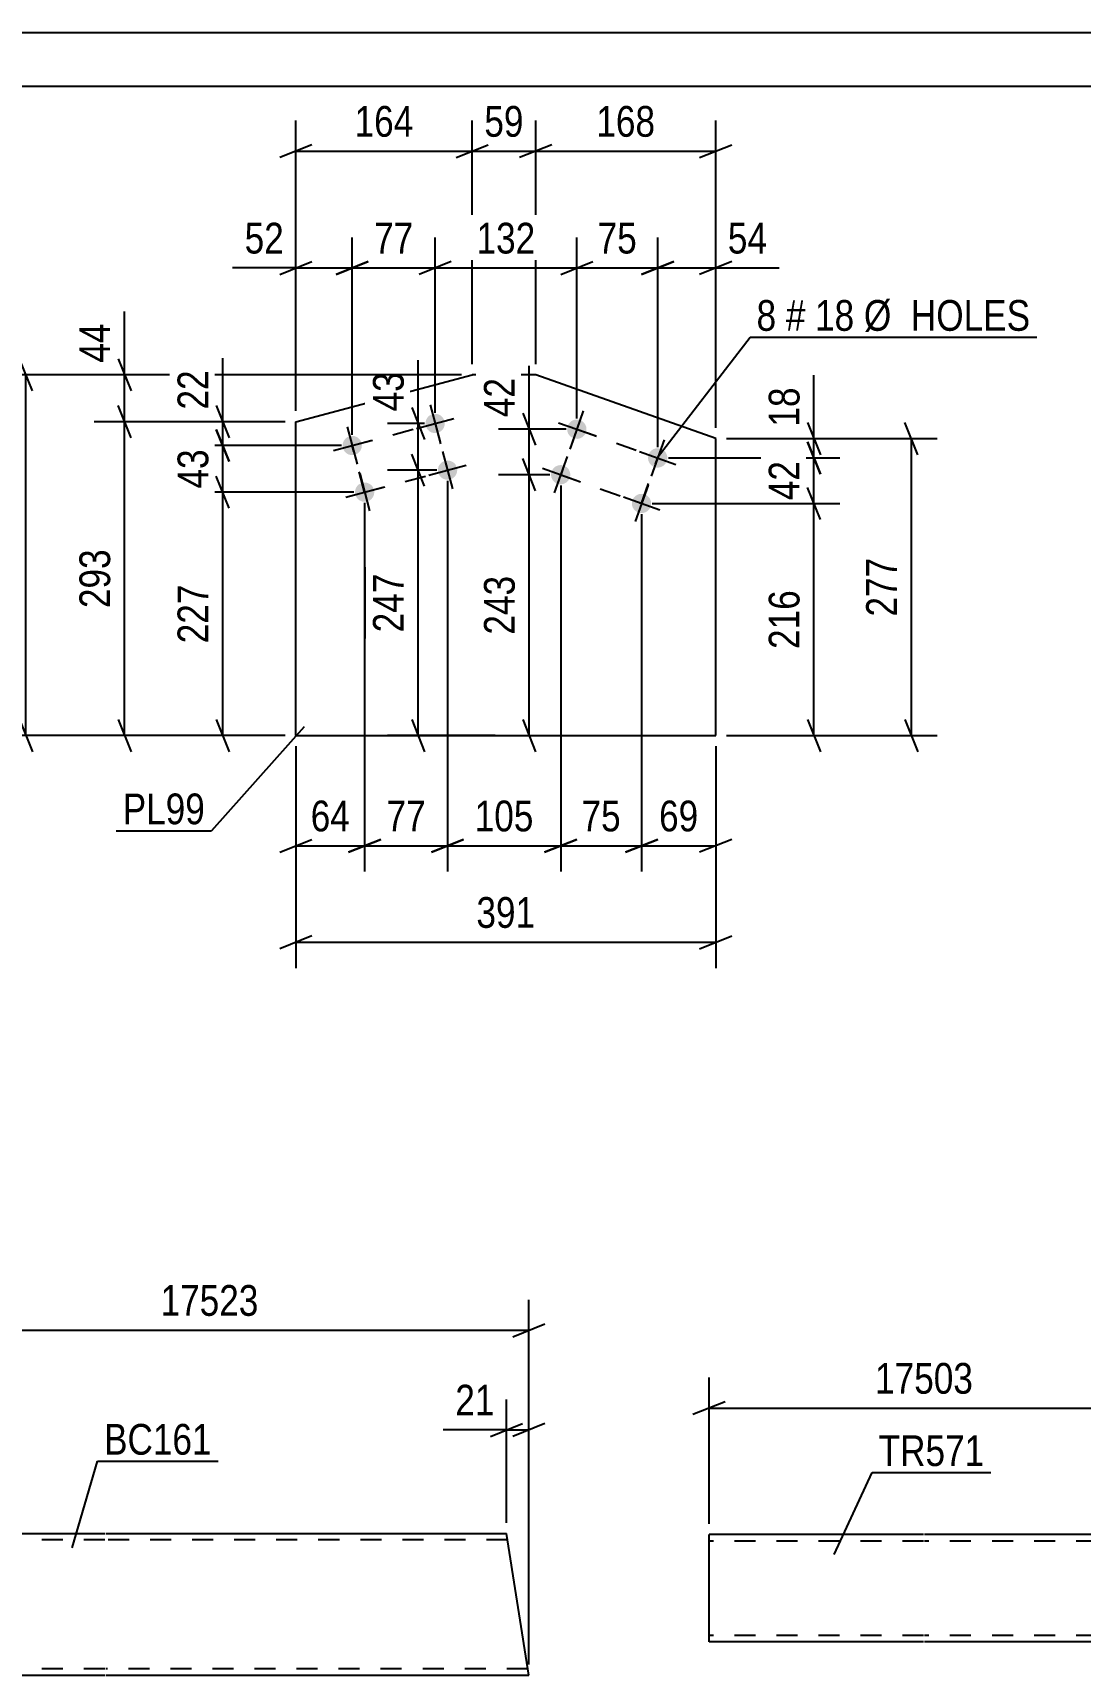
# Model space of a CAD drawing. Header units: millimetres. Extents: x 0 to 420, y 0 to 297.
# Drawn here: x 224.7 to 322.4, y 144 to 297 of the extents above; entities that cross this region are included whole.
import ezdxf

# ---------------------------------------------------------------- set-up
doc = ezdxf.new("R2010")
doc.units = ezdxf.units.MM
doc.linetypes.add('DXK_LINE_DOT2', pattern=[3.9198, 1.9599, -1.9599])
doc.styles.add('Arial Narrow', font='ARIALN.TTF', dxfattribs={"height": 0.2})

# ---------------------------------------------------------------- blocks, each defined once
blk = doc.blocks.new('Unknown-203762392-1135')
at = {"color": 5, "linetype": 'Continuous'}
for p, q in [((420, 297), (0, 297)), ((415, 292), (5, 292))]:
    blk.add_line(p, q, dxfattribs=at)
blk = doc.blocks.new('Part-203762392-1375 - 1346')
at = {"color": 2, "linetype": 'Continuous'}
for p, q in [((211.42, 157.18), (211.42, 155.98)), ((211.42, 157.18), (231.42, 157.18)), ((231.52, 157.18), (268.87, 157.18)), ((270.94, 143.98), (268.87, 157.18)), ((211.42, 145.18), (211.42, 155.98)), ((211.42, 144.07), (211.42, 145.18)), ((211.42, 143.98), (211.42, 144.07)), ((211.42, 143.98), (231.42, 143.98)), ((231.52, 143.98), (270.94, 143.98))]:
    blk.add_line(p, q, dxfattribs=at)
at = {"color": 7, "linetype": 'DXK_LINE_DOT2'}
for p, q in [((211.42, 157.18), (211.42, 157.09)), ((211.42, 157.09), (211.42, 156.82)), ((231.42, 156.58), (211.42, 156.58)), ((268.96, 156.58), (231.52, 156.58)), ((211.42, 144.33), (211.42, 145.18)), ((231.42, 144.58), (211.42, 144.58)), ((270.85, 144.58), (231.52, 144.58))]:
    blk.add_line(p, q, dxfattribs=at)
blk = doc.blocks.new('Part-203762392-3470 - 3454')
at = {"color": 2, "linetype": 'Continuous'}
for p, q in [((307.75, 157.07), (287.75, 157.07)), ((287.75, 147.16), (287.75, 157.07)), ((327.85, 157.07), (307.85, 157.07)), ((327.85, 157.07), (327.85, 147.07)), ((287.75, 147.07), (287.75, 147.16)), ((307.75, 147.07), (287.75, 147.07)), ((327.85, 147.07), (307.85, 147.07))]:
    blk.add_line(p, q, dxfattribs=at)
at = {"color": 7, "linetype": 'DXK_LINE_DOT2'}
for p, q in [((307.75, 156.47), (287.75, 156.47)), ((327.85, 156.47), (307.85, 156.47)), ((327.85, 156.98), (327.85, 157.07)), ((287.75, 147.67), (287.75, 147.72)), ((307.75, 147.67), (287.75, 147.67)), ((327.85, 147.67), (307.85, 147.67)), ((327.85, 147.67), (327.85, 147.72))]:
    blk.add_line(p, q, dxfattribs=at)
blk = doc.blocks.new('Bolt-203762392-2492 - 2486')
at = {"linetype": 'Continuous'}
for points in [[(276.27, 259.77, -1), (274.57, 260.37, -1)], [(283.81, 257.09, -1), (282.11, 257.7, -1)], [(274.76, 255.53, -1), (273.07, 256.13, -1)], [(282.3, 252.85, -1), (280.61, 253.45, -1)]]:
    blk.add_hatch(color=1, dxfattribs=at).paths.add_polyline_path(points)
at = {"color": 1, "linetype": 'Continuous'}
for p, q in [((276.02, 261.77), (274.82, 258.37)), ((273.72, 260.67), (277.12, 259.47)), ((283.56, 259.09), (282.36, 255.7)), ((274.52, 257.52), (273.31, 254.13)), ((281.26, 258), (284.66, 256.79)), ((272.22, 256.43), (275.61, 255.23)), ((282.06, 254.85), (280.85, 251.46)), ((279.76, 253.76), (283.15, 252.55))]:
    blk.add_line(p, q, dxfattribs=at)
blk = doc.blocks.new('Bolt-203762392-2497 - 2486')
at = {"linetype": 'Continuous'}
for points in [[(263.08, 260.84, -1), (261.34, 260.37, -1)], [(255.35, 258.78, -1), (253.61, 258.32, -1)], [(264.24, 256.49, -1), (262.5, 256.02, -1)], [(256.51, 254.43, -1), (254.77, 253.97, -1)]]:
    blk.add_hatch(color=1, dxfattribs=at).paths.add_polyline_path(points)
at = {"color": 1, "linetype": 'Continuous'}
for p, q in [((261.75, 262.34), (262.68, 258.86)), ((254.02, 260.29), (254.94, 256.81)), ((260.47, 260.14), (263.95, 261.07)), ((252.74, 258.08), (256.22, 259.01)), ((262.91, 257.99), (263.83, 254.52)), ((255.18, 255.94), (256.1, 252.46)), ((261.63, 255.79), (265.11, 256.72)), ((253.9, 253.74), (257.38, 254.66))]:
    blk.add_line(p, q, dxfattribs=at)
blk = doc.blocks.new('Part-203762392-2512 - 2486')
at = {"color": 2, "linetype": 'Continuous'}
for p, q in [((249.23, 260.77), (265.66, 265.14)), ((271.59, 265.14), (265.66, 265.14)), ((288.37, 259.19), (271.59, 265.14)), ((249.23, 231.52), (249.23, 260.77)), ((288.37, 231.52), (288.37, 259.19)), ((249.23, 231.52), (288.37, 231.52))]:
    blk.add_line(p, q, dxfattribs=at)
blk = doc.blocks.new('Line-203762392-2785 - 2486')
at = {"color": 1, "linetype": 'DXK_LINE_DOT2'}
blk.add_line((262.21, 260.6), (263.37, 256.25), dxfattribs=at)
blk = doc.blocks.new('Line-203762392-2792 - 2486')
at = {"color": 1, "linetype": 'DXK_LINE_DOT2'}
blk.add_line((254.48, 258.55), (262.21, 260.6), dxfattribs=at)
blk = doc.blocks.new('Line-203762392-2799 - 2486')
at = {"color": 1, "linetype": 'DXK_LINE_DOT2'}
blk.add_line((255.64, 254.2), (263.37, 256.25), dxfattribs=at)
blk = doc.blocks.new('Line-203762392-2806 - 2486')
at = {"color": 1, "linetype": 'DXK_LINE_DOT2'}
blk.add_line((255.64, 254.2), (254.48, 258.55), dxfattribs=at)
blk = doc.blocks.new('Line-203762392-2813 - 2486')
at = {"color": 1, "linetype": 'DXK_LINE_DOT2'}
blk.add_line((275.42, 260.07), (273.92, 255.83), dxfattribs=at)
blk = doc.blocks.new('Line-203762392-2820 - 2486')
at = {"color": 1, "linetype": 'DXK_LINE_DOT2'}
blk.add_line((273.92, 255.83), (281.46, 253.15), dxfattribs=at)
blk = doc.blocks.new('Line-203762392-2827 - 2486')
at = {"color": 1, "linetype": 'DXK_LINE_DOT2'}
blk.add_line((281.46, 253.15), (282.96, 257.39), dxfattribs=at)
blk = doc.blocks.new('Line-203762392-2834 - 2486')
at = {"color": 1, "linetype": 'DXK_LINE_DOT2'}
blk.add_line((275.42, 260.07), (282.96, 257.39), dxfattribs=at)
blk = doc.blocks.new('StraightDimension-203762392-1378 - 1346')
at = {"color": 7, "linetype": 'Continuous'}
for p, q in [((268.87, 158.18), (268.87, 169.67)), ((270.94, 144.98), (270.94, 169.67)), ((267.37, 166.22), (270.37, 167.42)), ((268.87, 166.82), (270.94, 166.82)), ((272.44, 167.42), (269.44, 166.22))]:
    blk.add_line(p, q, dxfattribs=at)
at = {"color": 0}
blk.add_wipeout([(268.34, 167.57), (268.34, 171.77), (263.49, 171.77), (263.49, 167.57)], dxfattribs=at)
at = {"color": 7, "linetype": 'Continuous'}
blk.add_line((268.87, 166.82), (262.96, 166.82), dxfattribs=at)
blk.add_line((268.87, 166.82), (262.96, 166.82), dxfattribs=at)
at = {"color": 3, "style": 'Arial Narrow'}
blk.add_text('21', height=2.863, dxfattribs=at).set_placement((264.09, 168.17))
blk = doc.blocks.new('StraightDimension-203762392-1481 - 1346')
at = {"color": 7, "linetype": 'Continuous'}
for p, q in [((211.42, 158.18), (211.42, 178.96)), ((270.94, 144.98), (270.94, 178.96)), ((212.92, 176.71), (209.92, 175.51)), ((211.42, 176.11), (270.94, 176.11)), ((269.44, 175.51), (272.44, 176.71))]:
    blk.add_line(p, q, dxfattribs=at)
at = {"color": 0}
blk.add_wipeout([(246.35, 176.86), (246.35, 181.06), (236.01, 181.06), (236.01, 176.86)], dxfattribs=at)
at = {"color": 3, "style": 'Arial Narrow'}
blk.add_text('17523', height=2.863, dxfattribs=at).set_placement((236.61, 177.46))
blk = doc.blocks.new('StraightDimension-203762392-3479 - 3454')
at = {"color": 7, "linetype": 'Continuous'}
for p, q in [((287.75, 158.07), (287.75, 171.7)), ((327.85, 158.07), (327.85, 171.7)), ((289.25, 169.45), (286.25, 168.25)), ((287.75, 168.85), (327.85, 168.85)), ((326.35, 168.25), (329.35, 169.45))]:
    blk.add_line(p, q, dxfattribs=at)
at = {"color": 0}
blk.add_wipeout([(312.97, 169.6), (312.97, 173.8), (302.63, 173.8), (302.63, 169.6)], dxfattribs=at)
at = {"color": 3, "style": 'Arial Narrow'}
blk.add_text('17503', height=2.863, dxfattribs=at).set_placement((303.23, 170.2))
blk = doc.blocks.new('StraightDimension-203762392-2604 - 2486')
at = {"color": 7, "linetype": 'Continuous'}
for p, q in [((273.92, 254.83), (273.92, 218.85)), ((281.46, 252.15), (281.46, 218.85)), ((272.42, 220.65), (275.42, 221.85)), ((273.92, 221.25), (281.46, 221.25)), ((282.96, 221.85), (279.96, 220.65))]:
    blk.add_line(p, q, dxfattribs=at)
at = {"color": 0}
blk.add_wipeout([(280.11, 222), (280.11, 226.2), (275.26, 226.2), (275.26, 222)], dxfattribs=at)
at = {"color": 3, "style": 'Arial Narrow'}
blk.add_text('75', height=2.863, dxfattribs=at).set_placement((275.86, 222.6))
blk = doc.blocks.new('StraightDimension-203762392-2765 - 2486')
at = {"color": 7, "linetype": 'Continuous'}
for p, q in [((271.59, 266.14), (271.59, 288.82)), ((288.37, 260.19), (288.37, 288.82)), ((273.09, 286.57), (270.09, 285.37)), ((286.87, 285.37), (289.87, 286.57)), ((271.59, 285.97), (288.37, 285.97))]:
    blk.add_line(p, q, dxfattribs=at)
at = {"color": 0}
blk.add_wipeout([(283.32, 286.72), (283.32, 290.92), (276.64, 290.92), (276.64, 286.72)], dxfattribs=at)
at = {"color": 3, "style": 'Arial Narrow'}
blk.add_text('168', height=2.863, dxfattribs=at).set_placement((277.24, 287.32))
blk = doc.blocks.new('StraightDimension-203762392-2721 - 2486')
at = {"color": 7, "linetype": 'Continuous'}
for p, q in [((296.93, 260.69), (298.13, 257.69)), ((289.37, 259.19), (299.93, 259.19)), ((298.13, 255.89), (296.93, 258.89)), ((297.53, 257.39), (297.53, 259.19)), ((283.96, 257.39), (299.93, 257.39))]:
    blk.add_line(p, q, dxfattribs=at)
at = {"color": 0}
blk.add_wipeout([(296.78, 264.57), (292.58, 264.57), (292.58, 259.71), (296.78, 259.71)], dxfattribs=at)
at = {"color": 7, "linetype": 'Continuous'}
blk.add_line((297.53, 259.19), (297.53, 265.1), dxfattribs=at)
blk.add_line((297.53, 259.19), (297.53, 265.1), dxfattribs=at)
at = {"color": 3, "style": 'Arial Narrow'}
blk.add_text('18', height=2.863, rotation=90.0002, dxfattribs=at).set_placement((296.18, 260.31))
blk = doc.blocks.new('StraightDimension-203762392-2657 - 2486')
at = {"color": 7, "linetype": 'Continuous'}
for p, q in [((275.42, 261.07), (275.42, 277.94)), ((282.96, 258.39), (282.96, 277.94)), ((273.92, 274.49), (276.92, 275.69)), ((284.46, 275.69), (281.46, 274.49)), ((275.42, 275.09), (282.96, 275.09))]:
    blk.add_line(p, q, dxfattribs=at)
at = {"color": 0}
blk.add_wipeout([(281.62, 275.84), (281.62, 280.04), (276.76, 280.04), (276.76, 275.84)], dxfattribs=at)
at = {"color": 3, "style": 'Arial Narrow'}
blk.add_text('75', height=2.863, dxfattribs=at).set_placement((277.36, 276.44))
blk = doc.blocks.new('StraightDimension-203762392-2755 - 2486')
at = {"color": 7, "linetype": 'Continuous'}
for p, q in [((265.66, 266.14), (265.66, 288.82)), ((271.59, 266.14), (271.59, 288.82)), ((264.16, 285.37), (267.16, 286.57)), ((273.09, 286.57), (270.09, 285.37)), ((265.66, 285.97), (271.59, 285.97))]:
    blk.add_line(p, q, dxfattribs=at)
at = {"color": 0}
blk.add_wipeout([(271.05, 286.72), (271.05, 290.92), (266.2, 290.92), (266.2, 286.72)], dxfattribs=at)
at = {"color": 3, "style": 'Arial Narrow'}
blk.add_text('59', height=2.863, dxfattribs=at).set_placement((266.8, 287.32))
blk = doc.blocks.new('StraightDimension-203762392-2775 - 2486')
at = {"color": 7, "linetype": 'Continuous'}
for p, q in [((249.23, 261.77), (249.23, 288.82)), ((265.66, 266.14), (265.66, 288.82)), ((250.73, 286.57), (247.73, 285.37)), ((264.16, 285.37), (267.16, 286.57)), ((249.23, 285.97), (265.66, 285.97))]:
    blk.add_line(p, q, dxfattribs=at)
at = {"color": 0}
blk.add_wipeout([(260.79, 286.72), (260.79, 290.92), (254.1, 290.92), (254.1, 286.72)], dxfattribs=at)
at = {"color": 3, "style": 'Arial Narrow'}
blk.add_text('164', height=2.863, dxfattribs=at).set_placement((254.7, 287.32))
blk = doc.blocks.new('StraightDimension-203762392-2647 - 2486')
at = {"color": 7, "linetype": 'Continuous'}
for p, q in [((282.96, 258.39), (282.96, 277.94)), ((288.37, 260.19), (288.37, 277.94)), ((281.46, 274.49), (284.46, 275.69)), ((289.87, 275.69), (286.87, 274.49)), ((282.96, 275.09), (288.37, 275.09))]:
    blk.add_line(p, q, dxfattribs=at)
at = {"color": 0}
blk.add_wipeout([(293.75, 275.84), (293.75, 280.04), (288.9, 280.04), (288.9, 275.84)], dxfattribs=at)
at = {"color": 7, "linetype": 'Continuous'}
blk.add_line((288.37, 275.09), (294.28, 275.09), dxfattribs=at)
blk.add_line((288.37, 275.09), (294.28, 275.09), dxfattribs=at)
at = {"color": 3, "style": 'Arial Narrow'}
blk.add_text('54', height=2.863, dxfattribs=at).set_placement((289.5, 276.44))
blk = doc.blocks.new('StraightDimension-203762392-2514 - 2486')
at = {"color": 7, "linetype": 'Continuous'}
for p, q in [((307.21, 257.69), (306.01, 260.69)), ((289.37, 259.19), (309.01, 259.19)), ((306.61, 231.52), (306.61, 259.19)), ((306.01, 233.02), (307.21, 230.02)), ((289.37, 231.52), (309.01, 231.52))]:
    blk.add_line(p, q, dxfattribs=at)
at = {"color": 0}
blk.add_wipeout([(305.86, 248.7), (301.66, 248.7), (301.66, 242.01), (305.86, 242.01)], dxfattribs=at)
at = {"color": 3, "style": 'Arial Narrow'}
blk.add_text('277', height=2.863, rotation=90.0002, dxfattribs=at).set_placement((305.26, 242.61))
blk = doc.blocks.new('StraightDimension-203762392-2568 - 2486')
at = {"color": 7, "linetype": 'Continuous'}
for p, q in [((260.03, 262.1), (261.23, 259.1)), ((261.21, 260.6), (257.78, 260.6)), ((260.63, 256.25), (260.63, 260.6)), ((261.23, 254.75), (260.03, 257.75)), ((262.37, 256.25), (257.78, 256.25))]:
    blk.add_line(p, q, dxfattribs=at)
at = {"color": 0}
blk.add_wipeout([(259.88, 265.98), (255.68, 265.98), (255.68, 261.13), (259.88, 261.13)], dxfattribs=at)
at = {"color": 7, "linetype": 'Continuous'}
blk.add_line((260.63, 260.6), (260.63, 266.51), dxfattribs=at)
blk.add_line((260.63, 260.6), (260.63, 266.51), dxfattribs=at)
at = {"color": 3, "style": 'Arial Narrow'}
blk.add_text('43', height=2.863, rotation=90.0002, dxfattribs=at).set_placement((259.28, 261.73))
blk = doc.blocks.new('StraightDimension-203762392-2521 - 2486')
at = {"color": 7, "linetype": 'Continuous'}
for p, q in [((270.38, 261.57), (271.58, 258.57)), ((274.42, 260.07), (268.13, 260.07)), ((270.98, 255.83), (270.98, 260.07)), ((271.58, 254.33), (270.38, 257.33)), ((272.92, 255.83), (268.13, 255.83))]:
    blk.add_line(p, q, dxfattribs=at)
at = {"color": 0}
blk.add_wipeout([(270.23, 265.45), (266.03, 265.45), (266.03, 260.59), (270.23, 260.59)], dxfattribs=at)
at = {"color": 7, "linetype": 'Continuous'}
blk.add_line((270.98, 260.07), (270.98, 265.98), dxfattribs=at)
blk.add_line((270.98, 260.07), (270.98, 265.98), dxfattribs=at)
at = {"color": 3, "style": 'Arial Narrow'}
blk.add_text('42', height=2.863, rotation=90.0002, dxfattribs=at).set_placement((269.63, 261.19))
blk = doc.blocks.new('StraightDimension-203762392-2535 - 2486')
at = {"color": 7, "linetype": 'Continuous'}
for p, q in [((271.58, 254.33), (270.38, 257.33)), ((272.92, 255.83), (268.13, 255.83)), ((270.98, 231.52), (270.98, 255.83)), ((270.38, 233.02), (271.58, 230.02)), ((269.8, 231.52), (273.38, 231.52))]:
    blk.add_line(p, q, dxfattribs=at)
at = {"color": 0}
blk.add_wipeout([(270.23, 247.01), (266.03, 247.01), (266.03, 240.33), (270.23, 240.33)], dxfattribs=at)
at = {"color": 3, "style": 'Arial Narrow'}
blk.add_text('243', height=2.863, rotation=90.0002, dxfattribs=at).set_placement((269.63, 240.93))
blk = doc.blocks.new('StraightDimension-203762392-2552 - 2486')
at = {"color": 7, "linetype": 'Continuous'}
for p, q in [((261.23, 254.75), (260.03, 257.75)), ((262.37, 256.25), (257.78, 256.25)), ((260.63, 231.52), (260.63, 256.25)), ((260.03, 233.02), (261.23, 230.02)), ((267.8, 231.52), (257.78, 231.52))]:
    blk.add_line(p, q, dxfattribs=at)
at = {"color": 0}
blk.add_wipeout([(259.88, 247.23), (255.68, 247.23), (255.68, 240.54), (259.88, 240.54)], dxfattribs=at)
at = {"color": 3, "style": 'Arial Narrow'}
blk.add_text('247', height=2.863, rotation=90.0002, dxfattribs=at).set_placement((259.28, 241.14))
blk = doc.blocks.new('StraightDimension-203762392-2582 - 2486')
at = {"color": 7, "linetype": 'Continuous'}
for p, q in [((255.64, 253.2), (255.64, 218.85)), ((249.23, 230.52), (249.23, 218.85)), ((247.73, 220.65), (250.73, 221.85)), ((249.23, 221.25), (255.64, 221.25)), ((257.14, 221.85), (254.14, 220.65))]:
    blk.add_line(p, q, dxfattribs=at)
at = {"color": 0}
blk.add_wipeout([(254.86, 222), (254.86, 226.2), (250.01, 226.2), (250.01, 222)], dxfattribs=at)
at = {"color": 3, "style": 'Arial Narrow'}
blk.add_text('64', height=2.863, dxfattribs=at).set_placement((250.61, 222.6))
blk = doc.blocks.new('StraightDimension-203762392-2588 - 2486')
at = {"color": 7, "linetype": 'Continuous'}
for p, q in [((263.37, 255.25), (263.37, 218.85)), ((273.92, 254.83), (273.92, 218.85)), ((261.87, 220.65), (264.87, 221.85)), ((263.37, 221.25), (273.92, 221.25)), ((275.42, 221.85), (272.42, 220.65))]:
    blk.add_line(p, q, dxfattribs=at)
at = {"color": 0}
blk.add_wipeout([(271.99, 222), (271.99, 226.2), (265.3, 226.2), (265.3, 222)], dxfattribs=at)
at = {"color": 3, "style": 'Arial Narrow'}
blk.add_text('105', height=2.863, dxfattribs=at).set_placement((265.9, 222.6))
blk = doc.blocks.new('StraightDimension-203762392-2596 - 2486')
at = {"color": 7, "linetype": 'Continuous'}
for p, q in [((263.37, 255.25), (263.37, 218.85)), ((255.64, 253.2), (255.64, 218.85)), ((254.14, 220.65), (257.14, 221.85)), ((255.64, 221.25), (263.37, 221.25)), ((264.87, 221.85), (261.87, 220.65))]:
    blk.add_line(p, q, dxfattribs=at)
at = {"color": 0}
blk.add_wipeout([(261.93, 222), (261.93, 226.2), (257.08, 226.2), (257.08, 222)], dxfattribs=at)
at = {"color": 3, "style": 'Arial Narrow'}
blk.add_text('77', height=2.863, dxfattribs=at).set_placement((257.68, 222.6))
blk = doc.blocks.new('StraightDimension-203762392-2612 - 2486')
at = {"color": 7, "linetype": 'Continuous'}
for p, q in [((281.46, 252.15), (281.46, 218.85)), ((288.37, 230.52), (288.37, 218.85)), ((279.96, 220.65), (282.96, 221.85)), ((281.46, 221.25), (288.37, 221.25)), ((289.87, 221.85), (286.87, 220.65))]:
    blk.add_line(p, q, dxfattribs=at)
at = {"color": 0}
blk.add_wipeout([(287.34, 222), (287.34, 226.2), (282.49, 226.2), (282.49, 222)], dxfattribs=at)
at = {"color": 3, "style": 'Arial Narrow'}
blk.add_text('69', height=2.863, dxfattribs=at).set_placement((283.09, 222.6))
blk = doc.blocks.new('StraightDimension-203762392-2619 - 2486')
at = {"color": 7, "linetype": 'Continuous'}
for p, q in [((224.66, 263.64), (223.46, 266.64)), ((264.66, 265.14), (221.21, 265.14)), ((224.06, 231.52), (224.06, 265.14)), ((223.46, 233.02), (224.66, 230.02)), ((248.23, 231.52), (221.21, 231.52))]:
    blk.add_line(p, q, dxfattribs=at)
at = {"color": 0}
blk.add_wipeout([(223.31, 251.67), (219.11, 251.67), (219.11, 244.99), (223.31, 244.99)], dxfattribs=at)
at = {"color": 3, "style": 'Arial Narrow'}
blk.add_text('336', height=2.863, rotation=90.0002, dxfattribs=at).set_placement((222.71, 245.59))
blk = doc.blocks.new('StraightDimension-203762392-2628 - 2486')
at = {"color": 7, "linetype": 'Continuous'}
for p, q in [((232.66, 266.64), (233.86, 263.64)), ((264.66, 265.14), (230.41, 265.14)), ((233.26, 260.77), (233.26, 265.14)), ((233.86, 259.27), (232.66, 262.27)), ((248.23, 260.77), (230.41, 260.77))]:
    blk.add_line(p, q, dxfattribs=at)
at = {"color": 0}
blk.add_wipeout([(232.51, 270.52), (228.31, 270.52), (228.31, 265.67), (232.51, 265.67)], dxfattribs=at)
at = {"color": 7, "linetype": 'Continuous'}
blk.add_line((233.26, 265.14), (233.26, 271.05), dxfattribs=at)
blk.add_line((233.26, 265.14), (233.26, 271.05), dxfattribs=at)
at = {"color": 3, "style": 'Arial Narrow'}
blk.add_text('44', height=2.863, rotation=90.0002, dxfattribs=at).set_placement((231.91, 266.27))
blk = doc.blocks.new('StraightDimension-203762392-2638 - 2486')
at = {"color": 7, "linetype": 'Continuous'}
for p, q in [((233.86, 259.27), (232.66, 262.27)), ((248.23, 260.77), (230.41, 260.77)), ((233.26, 231.52), (233.26, 260.77)), ((232.66, 233.02), (233.86, 230.02)), ((248.23, 231.52), (230.41, 231.52))]:
    blk.add_line(p, q, dxfattribs=at)
at = {"color": 0}
blk.add_wipeout([(232.51, 249.49), (228.31, 249.49), (228.31, 242.8), (232.51, 242.8)], dxfattribs=at)
at = {"color": 3, "style": 'Arial Narrow'}
blk.add_text('293', height=2.863, rotation=90.0002, dxfattribs=at).set_placement((231.91, 243.4))
blk = doc.blocks.new('StraightDimension-203762392-2731 - 2486')
at = {"color": 7, "linetype": 'Continuous'}
for p, q in [((296.93, 258.89), (298.13, 255.89)), ((283.96, 257.39), (299.93, 257.39)), ((297.53, 253.15), (297.53, 257.39)), ((298.13, 251.65), (296.93, 254.65)), ((282.46, 253.15), (299.93, 253.15))]:
    blk.add_line(p, q, dxfattribs=at)
at = {"color": 0}
blk.add_wipeout([(296.78, 257.7), (292.58, 257.7), (292.58, 252.85), (296.78, 252.85)], dxfattribs=at)
at = {"color": 3, "style": 'Arial Narrow'}
blk.add_text('42', height=2.863, rotation=90.0002, dxfattribs=at).set_placement((296.18, 253.45))
blk = doc.blocks.new('StraightDimension-203762392-2667 - 2486')
at = {"color": 7, "linetype": 'Continuous'}
for p, q in [((262.21, 261.6), (262.21, 277.94)), ((275.42, 261.07), (275.42, 277.94)), ((263.71, 275.69), (260.71, 274.49)), ((273.92, 274.49), (276.92, 275.69)), ((262.21, 275.09), (275.42, 275.09))]:
    blk.add_line(p, q, dxfattribs=at)
at = {"color": 0}
blk.add_wipeout([(272.16, 275.84), (272.16, 280.04), (265.47, 280.04), (265.47, 275.84)], dxfattribs=at)
at = {"color": 3, "style": 'Arial Narrow'}
blk.add_text('132', height=2.863, dxfattribs=at).set_placement((266.07, 276.44))
blk = doc.blocks.new('StraightDimension-203762392-2741 - 2486')
at = {"color": 7, "linetype": 'Continuous'}
for p, q in [((298.13, 251.65), (296.93, 254.65)), ((282.46, 253.15), (299.93, 253.15)), ((297.53, 231.52), (297.53, 253.15)), ((296.93, 233.02), (298.13, 230.02)), ((289.37, 231.52), (299.93, 231.52))]:
    blk.add_line(p, q, dxfattribs=at)
at = {"color": 0}
blk.add_wipeout([(296.78, 245.68), (292.58, 245.68), (292.58, 238.99), (296.78, 238.99)], dxfattribs=at)
at = {"color": 3, "style": 'Arial Narrow'}
blk.add_text('216', height=2.863, rotation=90.0002, dxfattribs=at).set_placement((296.18, 239.59))
blk = doc.blocks.new('StraightDimension-203762392-2677 - 2486')
at = {"color": 7, "linetype": 'Continuous'}
for p, q in [((254.48, 259.55), (254.48, 277.94)), ((262.21, 261.6), (262.21, 277.94)), ((252.98, 274.49), (255.98, 275.69)), ((263.71, 275.69), (260.71, 274.49)), ((254.48, 275.09), (262.21, 275.09))]:
    blk.add_line(p, q, dxfattribs=at)
at = {"color": 0}
blk.add_wipeout([(260.77, 275.84), (260.77, 280.04), (255.92, 280.04), (255.92, 275.84)], dxfattribs=at)
at = {"color": 3, "style": 'Arial Narrow'}
blk.add_text('77', height=2.863, dxfattribs=at).set_placement((256.52, 276.44))
blk = doc.blocks.new('StraightDimension-203762392-2687 - 2486')
at = {"color": 7, "linetype": 'Continuous'}
for p, q in [((249.23, 261.77), (249.23, 277.94)), ((254.48, 259.55), (254.48, 277.94)), ((247.73, 274.49), (250.73, 275.69)), ((255.98, 275.69), (252.98, 274.49)), ((249.23, 275.09), (254.48, 275.09))]:
    blk.add_line(p, q, dxfattribs=at)
at = {"color": 0}
blk.add_wipeout([(248.71, 275.84), (248.71, 280.04), (243.85, 280.04), (243.85, 275.84)], dxfattribs=at)
at = {"color": 7, "linetype": 'Continuous'}
blk.add_line((249.23, 275.09), (243.33, 275.09), dxfattribs=at)
blk.add_line((249.23, 275.09), (243.33, 275.09), dxfattribs=at)
at = {"color": 3, "style": 'Arial Narrow'}
blk.add_text('52', height=2.863, dxfattribs=at).set_placement((244.45, 276.44))
blk = doc.blocks.new('StraightDimension-203762392-2698 - 2486')
at = {"color": 7, "linetype": 'Continuous'}
for p, q in [((243.01, 252.7), (241.81, 255.7)), ((254.64, 254.2), (239.56, 254.2)), ((242.41, 231.52), (242.41, 254.2)), ((241.81, 233.02), (243.01, 230.02)), ((248.23, 231.52), (239.56, 231.52))]:
    blk.add_line(p, q, dxfattribs=at)
at = {"color": 0}
blk.add_wipeout([(241.66, 246.2), (237.46, 246.2), (237.46, 239.52), (241.66, 239.52)], dxfattribs=at)
at = {"color": 3, "style": 'Arial Narrow'}
blk.add_text('227', height=2.863, rotation=90.0002, dxfattribs=at).set_placement((241.06, 240.12))
blk = doc.blocks.new('StraightDimension-203762392-2704 - 2486')
at = {"color": 7, "linetype": 'Continuous'}
for p, q in [((241.81, 262.27), (243.01, 259.27)), ((248.23, 260.77), (239.56, 260.77)), ((242.41, 258.55), (242.41, 260.77)), ((243.01, 257.05), (241.81, 260.05)), ((253.48, 258.55), (239.56, 258.55))]:
    blk.add_line(p, q, dxfattribs=at)
at = {"color": 0}
blk.add_wipeout([(241.66, 266.15), (237.46, 266.15), (237.46, 261.3), (241.66, 261.3)], dxfattribs=at)
at = {"color": 7, "linetype": 'Continuous'}
blk.add_line((242.41, 260.77), (242.41, 266.68), dxfattribs=at)
blk.add_line((242.41, 260.77), (242.41, 266.68), dxfattribs=at)
at = {"color": 3, "style": 'Arial Narrow'}
blk.add_text('22', height=2.863, rotation=90.0002, dxfattribs=at).set_placement((241.06, 261.9))
blk = doc.blocks.new('StraightDimension-203762392-2712 - 2486')
at = {"color": 7, "linetype": 'Continuous'}
for p, q in [((241.81, 260.05), (243.01, 257.05)), ((253.48, 258.55), (239.56, 258.55)), ((242.41, 254.2), (242.41, 258.55)), ((243.01, 252.7), (241.81, 255.7)), ((254.64, 254.2), (239.56, 254.2))]:
    blk.add_line(p, q, dxfattribs=at)
at = {"color": 0}
blk.add_wipeout([(241.66, 258.8), (237.46, 258.8), (237.46, 253.94), (241.66, 253.94)], dxfattribs=at)
at = {"color": 3, "style": 'Arial Narrow'}
blk.add_text('43', height=2.863, rotation=90.0002, dxfattribs=at).set_placement((241.06, 254.54))
blk = doc.blocks.new('StraightDimension-203762392-2750 - 2486')
at = {"color": 7, "linetype": 'Continuous'}
for p, q in [((249.23, 230.52), (249.23, 209.86)), ((288.37, 230.52), (288.37, 209.86)), ((250.73, 212.86), (247.73, 211.66)), ((286.87, 211.66), (289.87, 212.86)), ((249.23, 212.26), (288.37, 212.26))]:
    blk.add_line(p, q, dxfattribs=at)
at = {"color": 0}
blk.add_wipeout([(272.14, 213.01), (272.14, 217.21), (265.46, 217.21), (265.46, 213.01)], dxfattribs=at)
at = {"color": 3, "style": 'Arial Narrow'}
blk.add_text('391', height=2.863, dxfattribs=at).set_placement((266.06, 213.61))
blk = doc.blocks.new('Mark-203762392-1370 - 1346')
at = {"color": 0}
blk.add_wipeout([(241.38, 164.52), (241.38, 167.52), (231.34, 167.52), (231.34, 164.52)], dxfattribs=at)
blk.add_wipeout([(241.38, 164.52), (241.38, 167.52), (231.34, 167.52), (231.34, 164.52)], dxfattribs=at)
at = {"color": 30, "linetype": 'Continuous'}
for p, q in [((228.37, 155.83), (230.74, 163.92)), ((230.74, 163.92), (241.98, 163.92))]:
    blk.add_line(p, q, dxfattribs=at)
at = {"color": 3, "style": 'Arial Narrow'}
blk.add_text('BC161', height=2.863, dxfattribs=at).set_placement((231.34, 164.52))
blk = doc.blocks.new('Mark-203762392-3466 - 3454')
at = {"color": 0}
blk.add_wipeout([(313.43, 163.46), (313.43, 166.46), (303.56, 166.46), (303.56, 163.46)], dxfattribs=at)
blk.add_wipeout([(313.43, 163.46), (313.43, 166.46), (303.56, 166.46), (303.56, 163.46)], dxfattribs=at)
at = {"color": 30, "linetype": 'Continuous'}
for p, q in [((299.4, 155.21), (302.96, 162.86)), ((302.96, 162.86), (314.03, 162.86))]:
    blk.add_line(p, q, dxfattribs=at)
at = {"color": 3, "style": 'Arial Narrow'}
blk.add_text('TR571', height=2.863, dxfattribs=at).set_placement((303.56, 163.46))
blk = doc.blocks.new('Mark-203762392-2508 - 2486')
at = {"color": 0}
blk.add_wipeout([(240.76, 223.26), (240.76, 226.26), (233.08, 226.26), (233.08, 223.26)], dxfattribs=at)
blk.add_wipeout([(240.76, 223.26), (240.76, 226.26), (233.08, 226.26), (233.08, 223.26)], dxfattribs=at)
at = {"color": 30, "linetype": 'Continuous'}
for p in [(250.01, 232.34), (232.48, 222.66)]:
    blk.add_line(p, (241.36, 222.66), dxfattribs=at)
at = {"color": 3, "style": 'Arial Narrow'}
blk.add_text('PL99', height=2.863, dxfattribs=at).set_placement((233.08, 223.26))
blk = doc.blocks.new('MarkSet-203762392-2869 - 2486')
at = {"color": 0}
for points in [[(294.01, 269.24), (294.01, 272.24), (292.18, 272.24), (292.18, 269.24)], [(296.73, 269.24), (296.73, 272.24), (294.91, 272.24), (294.91, 269.24)], [(301.29, 269.24), (301.29, 272.24), (297.63, 272.24), (297.63, 269.24)], [(317.72, 269.24), (317.72, 272.24), (302.19, 272.24), (302.19, 269.24)]]:
    blk.add_wipeout(points, dxfattribs=at)
for points in [[(294.01, 269.24), (294.01, 272.24), (292.18, 272.24), (292.18, 269.24)], [(296.73, 269.24), (296.73, 272.24), (294.91, 272.24), (294.91, 269.24)], [(301.29, 269.24), (301.29, 272.24), (297.63, 272.24), (297.63, 269.24)], [(317.72, 269.24), (317.72, 272.24), (302.19, 272.24), (302.19, 269.24)]]:
    blk.add_wipeout(points, dxfattribs=at)
at = {"color": 7, "linetype": 'Continuous'}
for p, q in [((282.9, 257.41), (291.58, 268.64)), ((291.58, 268.64), (318.32, 268.64))]:
    blk.add_line(p, q, dxfattribs=at)
at = {"color": 3, "style": 'Arial Narrow'}
for s, height, p in [('8', 2.86, (292.18, 269.24)), ('#', 2.86, (294.91, 269.24)), ('18', 2.863, (297.63, 269.24)), ('Ø  HOLES', 2.863, (302.19, 269.24))]:
    blk.add_text(s, height=height, dxfattribs=at).set_placement(p)

msp = doc.modelspace()

# ---------------------------------------------------------------- block references
for name in ['Unknown-203762392-1135', 'Part-203762392-2512 - 2486', 'Bolt-203762392-2497 - 2486', 'Bolt-203762392-2492 - 2486', 'Line-203762392-2792 - 2486', 'Line-203762392-2785 - 2486', 'Line-203762392-2813 - 2486', 'Line-203762392-2834 - 2486', 'Line-203762392-2806 - 2486', 'Line-203762392-2827 - 2486', 'Line-203762392-2799 - 2486', 'Line-203762392-2820 - 2486', 'Part-203762392-1375 - 1346', 'Part-203762392-3470 - 3454']:
    msp.add_blockref(name, (0, 0))

# ---------------------------------------------------------------- next in the draw order: block references
for name in ['StraightDimension-203762392-2765 - 2486', 'StraightDimension-203762392-2604 - 2486', 'StraightDimension-203762392-3479 - 3454', 'StraightDimension-203762392-1378 - 1346']:
    msp.add_blockref(name, (0, 0))

# ---------------------------------------------------------------- next in the draw order: block references
for name in ['StraightDimension-203762392-2755 - 2486', 'StraightDimension-203762392-2721 - 2486', 'StraightDimension-203762392-1481 - 1346', 'Mark-203762392-3466 - 3454']:
    msp.add_blockref(name, (0, 0))

# ---------------------------------------------------------------- next in the draw order: block references
for name in ['StraightDimension-203762392-2775 - 2486', 'StraightDimension-203762392-2657 - 2486', 'Mark-203762392-1370 - 1346']:
    msp.add_blockref(name, (0, 0))

# ---------------------------------------------------------------- next in the draw order: block references
for name in ['StraightDimension-203762392-2647 - 2486', 'StraightDimension-203762392-2568 - 2486', 'StraightDimension-203762392-2521 - 2486']:
    msp.add_blockref(name, (0, 0))

# ---------------------------------------------------------------- next in the draw order: block references
for name in ['StraightDimension-203762392-2514 - 2486', 'StraightDimension-203762392-2535 - 2486']:
    msp.add_blockref(name, (0, 0))

# ---------------------------------------------------------------- next in the draw order: block references
for name in ['StraightDimension-203762392-2552 - 2486', 'StraightDimension-203762392-2612 - 2486']:
    msp.add_blockref(name, (0, 0))

# ---------------------------------------------------------------- next in the draw order: block references
for name in ['StraightDimension-203762392-2731 - 2486', 'StraightDimension-203762392-2588 - 2486', 'StraightDimension-203762392-2582 - 2486']:
    msp.add_blockref(name, (0, 0))

# ---------------------------------------------------------------- next in the draw order: block references
for name in ['MarkSet-203762392-2869 - 2486', 'StraightDimension-203762392-2596 - 2486', 'StraightDimension-203762392-2741 - 2486']:
    msp.add_blockref(name, (0, 0))

# ---------------------------------------------------------------- next in the draw order: block references
msp.add_blockref('StraightDimension-203762392-2619 - 2486', (0, 0))

# ---------------------------------------------------------------- next in the draw order: block references
msp.add_blockref('StraightDimension-203762392-2628 - 2486', (0, 0))

# ---------------------------------------------------------------- next in the draw order: block references
for name in ['StraightDimension-203762392-2667 - 2486', 'StraightDimension-203762392-2638 - 2486']:
    msp.add_blockref(name, (0, 0))

# ---------------------------------------------------------------- next in the draw order: block references
for name in ['StraightDimension-203762392-2677 - 2486', 'StraightDimension-203762392-2698 - 2486']:
    msp.add_blockref(name, (0, 0))

# ---------------------------------------------------------------- next in the draw order: block references
for name in ['StraightDimension-203762392-2687 - 2486', 'StraightDimension-203762392-2750 - 2486']:
    msp.add_blockref(name, (0, 0))

# ---------------------------------------------------------------- next in the draw order: block references
for name in ['StraightDimension-203762392-2704 - 2486', 'Mark-203762392-2508 - 2486']:
    msp.add_blockref(name, (0, 0))

# ---------------------------------------------------------------- next in the draw order: block references
msp.add_blockref('StraightDimension-203762392-2712 - 2486', (0, 0))

doc.saveas('drawing.dxf')
